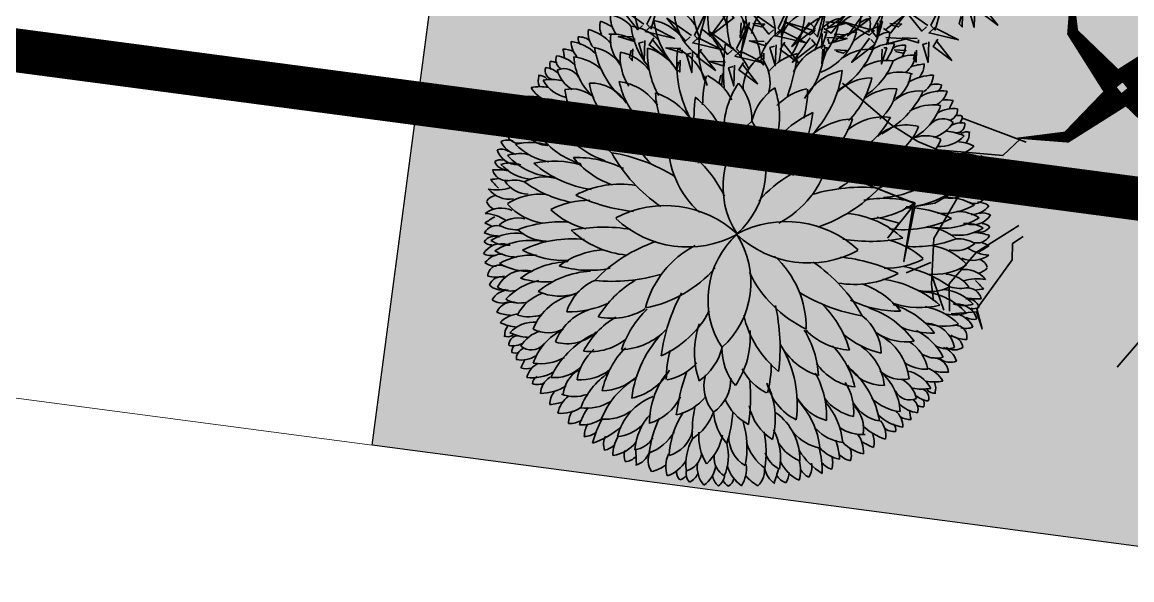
# Model space of a CAD drawing. Header units: millimetres. Extents: x -179928 to 528275, y -469666 to 511935.
# Drawn here: x 138189 to 139202, y 82140 to 82650 of the extents above; entities that cross this region are included whole.
import ezdxf

# ---------------------------------------------------------------- set-up
doc = ezdxf.new("R2010")
doc.units = ezdxf.units.MM
doc.linetypes.add('DASHED', pattern=[0.75, 0.5, -0.25])
for name, color, linetype in [('ad-Elevation 10', 8, 'Continuous'), ('ad-Primary Roof', 5, 'Continuous'), ('ad-Verandah', 33, 'Continuous')]:
    doc.layers.add(name, color=color, linetype=linetype)
doc.layers.add('ad-Landscape', color=94, linetype='Continuous', lineweight=35)
doc.layers.add('ad-Landscape 2', color=7, linetype='Continuous', lineweight=35, true_color=0x264c00)

# ---------------------------------------------------------------- blocks, each defined once
blk = doc.blocks.new('1625E_Roof Plan')
at = {"layer": 'ad-Primary Roof', "linetype": 'DASHED', "ltscale": 2, "const_width": 40}
blk.add_lwpolyline([(12570, -2645), (2380, -2645), (7475, 2255)], close=True, dxfattribs=at)
blk = doc.blocks.new('bamboo')
at = {"layer": 'ad-Landscape'}
for points in [[(-1130.1, -824), (-1110.3, -865.6), (-1219.3, -926.5), (-1123, -832.6)], [(-865.6, -975.2), (-915, -827.6), (-891.5, -996.5), (-865.6, -975.2)], [(-1084.5, -844.3), (-1095, -954.4), (-1054.5, -863.1), (-1077.3, -852.9)], [(-1026.1, -897.6), (-1032.1, -960.5), (-1014.9, -946.3), (-1019, -906.2)], [(-849.9, -976.7), (-708, -903.2), (-821.4, -1011.2), (-842.8, -985.4)], [(-616.5, -1023.9), (-657.7, -1044.6), (-720.8, -936.9), (-625, -1031.2)], [(-554.7, -1044.4), (-588.6, -1073.6), (-608.1, -913.7), (-562, -1036)], [(-889.9, -980.8), (-861.5, -1015.3), (-1021.7, -1031.5), (-898.6, -987.9)], [(-647, -993.1), (-710, -988.4), (-695.4, -1005.3), (-655.5, -1000.4)], [(-584, -997.8), (-590, -1076.6), (-607, -988.2), (-591.3, -989.4)], [(-508.9, -948), (-432.5, -1088.4), (-542.8, -977.2), (-517.4, -955.3)], [(-302.5, -1064.9), (-343.7, -1085.5), (-406.8, -977.8), (-311, -1072.1)], [(-240.7, -1085.3), (-274.6, -1114.5), (-294.1, -954.6), (-248, -1076.9)], [(-60.1, -1097.9), (-109.5, -950.3), (-85.9, -1119.2), (-60.1, -1097.9)], [(-911.7, -1042.2), (-891.9, -1083.8), (-1000.8, -1144.6), (-904.6, -1050.8)], [(-866, -1062.5), (-876.5, -1172.5), (-836.1, -1081.2), (-858.9, -1071.1)], [(-801.6, -1052.8), (-723, -1060.4), (-811.7, -1075.7), (-810.2, -1059.9)], [(-635.9, -1070), (-746.1, -1061.7), (-654, -1100.3), (-644.4, -1077.3)], [(-548.6, -1068.6), (-402.1, -1016.3), (-570.5, -1043.2), (-548.6, -1068.6)], [(-308.2, -1029.1), (-418.5, -1020.8), (-326.4, -1059.4), (-316.7, -1036.4)], [(-234.6, -1109.5), (-88.1, -1057.2), (-256.5, -1084.1), (-234.6, -1109.5)], [(-222.2, -1043.5), (-145.8, -1183.9), (-256.1, -1072.6), (-230.7, -1050.8)], [(-44.4, -1099.5), (97.5, -1025.9), (-15.9, -1134), (-37.3, -1108.1)], [(214.7, -1043.5), (291.1, -1183.9), (180.8, -1072.6), (206.2, -1050.8)], [(376.8, -1193.4), (327.4, -1045.8), (350.9, -1214.7), (376.8, -1193.4)], [(636.2, -1166.1), (586.8, -1018.5), (610.3, -1187.4), (636.2, -1166.1)], [(-807.6, -1115.7), (-813.6, -1178.6), (-796.4, -1164.4), (-800.5, -1124.4)], [(-549.8, -1084.4), (-473.4, -1224.8), (-583.8, -1113.5), (-558.3, -1091.7)], [(-321.9, -1110.9), (-432.1, -1102.7), (-340, -1141.2), (-330.3, -1118.2)], [(-360.3, -1088.6), (-423.3, -1083.8), (-408.7, -1100.8), (-368.8, -1095.8)], [(-297.3, -1093.3), (-303.3, -1172), (-320.3, -1083.6), (-304.5, -1084.8)], [(-84.4, -1103.5), (-56, -1138), (-216.2, -1154.2), (-93.1, -1110.6)], [(76.6, -1088.6), (13.6, -1083.8), (28.1, -1100.8), (68.1, -1095.8)], [(144.7, -1234.3), (95.3, -1086.7), (118.8, -1255.6), (144.7, -1234.3)], [(139.6, -1093.3), (133.6, -1172), (116.6, -1083.6), (132.3, -1084.8)], [(392.5, -1194.9), (534.4, -1121.4), (420.9, -1229.4), (399.6, -1203.5)], [(-687.9, -1129.5), (-751, -1124.7), (-736.4, -1141.7), (-696.4, -1136.8)], [(-624.9, -1134.2), (-630.9, -1213), (-648, -1124.6), (-632.2, -1125.7)], [(-373.9, -1170.4), (-436.9, -1165.7), (-422.4, -1182.6), (-382.4, -1177.7)], [(-310.9, -1175.1), (-316.9, -1253.9), (-334, -1165.5), (-318.2, -1166.6)], [(-235.8, -1125.3), (-159.4, -1265.7), (-269.7, -1154.4), (-244.3, -1132.6)], [(-106.2, -1164.9), (-86.3, -1206.5), (-195.3, -1267.4), (-99.1, -1173.5)], [(3.9, -1175.6), (82.5, -1183.2), (-6.2, -1198.4), (-4.7, -1182.7)], [(160.4, -1235.8), (302.3, -1162.3), (188.8, -1270.3), (167.5, -1244.4)], [(611.8, -1171.7), (640.3, -1206.2), (480.1, -1222.4), (603.2, -1178.8)], [(-60.5, -1185.2), (-71, -1295.3), (-30.6, -1204), (-53.4, -1193.8)], [(120.3, -1239.9), (148.8, -1274.4), (-11.4, -1290.6), (111.7, -1247)], [(-2.1, -1238.5), (-8.1, -1301.4), (9.1, -1287.1), (5, -1247.1)], [(352.4, -1199), (380.9, -1233.5), (220.7, -1249.7), (343.8, -1206.1)], [(590.1, -1233.1), (609.9, -1274.7), (501, -1335.5), (597.2, -1241.7)], [(98.6, -1301.3), (118.4, -1342.9), (9.5, -1403.7), (105.7, -1309.9)], [(330.7, -1260.4), (350.5, -1301.9), (241.6, -1362.8), (337.8, -1269)], [(376.4, -1280.6), (365.9, -1390.7), (406.3, -1299.4), (383.5, -1289.3)], [(440.8, -1271), (519.4, -1278.6), (430.7, -1293.8), (432.2, -1278.1)], [(635.8, -1253.4), (625.3, -1363.4), (665.7, -1272.1), (642.9, -1262)], [(144.3, -1321.5), (133.8, -1431.6), (174.2, -1340.3), (151.4, -1330.2)], [(208.7, -1311.9), (287.3, -1319.5), (198.6, -1334.7), (200.1, -1319)], [(434.8, -1333.9), (428.8, -1396.8), (446, -1382.6), (441.9, -1342.5)], [(694.2, -1306.6), (688.2, -1369.5), (705.4, -1355.3), (701.3, -1315.3)], [(202.7, -1374.8), (196.7, -1437.7), (213.9, -1423.5), (209.8, -1383.4)]]:
    blk.add_lwpolyline(points, dxfattribs=at)
at = {"layer": 'ad-Landscape 2'}
for points in [[(651.9, -1167.6), (793.8, -1094.1), (680.3, -1202.1), (659, -1176.3)], [(700.2, -1243.7), (778.8, -1251.3), (690.1, -1266.6), (691.6, -1250.8)]]:
    blk.add_lwpolyline(points, dxfattribs=at)
blk = doc.blocks.new('A$C7DA81DBD')
at = {"layer": 'ad-Landscape'}
for centre, radius, start, end in [((-1.034, 3.87), 0.552, 170.4856, 205.4529), ((-1.759, 3.363), 0.625, 31.2577, 73.0883), ((0.485, 3.825), 0.838, 164.1327, 202.2774), ((-2.444, 2.7), 1.205, 39.6176, 65.5256), ((-0.466, 3.951), 1.488, 185.9725, 202.7074), ((-1.452, 3.751), 0.311, 153.8191, 198.7871), ((-1.821, 3.599), 0.302, 36.3212, 72.6008), ((-0.211, 3.764), 1.016, 176.9811, 215.1502), ((-1.383, 3.356), 0.488, 27.4375, 71.1826), ((0.785, 3.797), 1.765, 178.7548, 198.6115), ((-1.37, 3.11), 0.824, 23.2196, 61.7797), ((0.81, 3.717), 1.458, 175.3381, 205.5558), ((-0.873, 3.314), 0.57, 6.6723, 66.2687), ((0.672, 3.334), 0.873, 140.3941, 176.9962), ((-1.692, 3.651), 0.41, 172.3277, 203.6108), ((-2.158, 3.355), 0.356, 46.8629, 80.3692), ((-1.724, 2.922), 0.735, 40.3866, 76.092), ((-0.579, 3.745), 0.974, 186.4669, 241.6556), ((-2.622, 2.757), 0.621, 49.7759, 86.9333), ((-2.128, 3.396), 0.461, 182.3648, 225.5832), ((-2.106, 3.468), 0.289, 169.0778, 214.6406), ((-2.403, 3.194), 0.329, 46.2451, 87.6854), ((-2.239, 2.943), 0.581, 48.3364, 86.6749), ((-0.915, 3.796), 1.32, 191.9389, 206.2186), ((-0.488, 3.723), 1.408, 194.0868, 230.7518), ((-1.896, 2.617), 0.764, 47.3855, 86.8116), ((1.74, 3.125), 2.067, 169.3214, 184.0479), ((-0.876, 2.829), 0.895, 11.9619, 49.2113), ((-2.458, 3.195), 0.289, 169.0778, 214.6406), ((-3.046, 2.005), 1.281, 66.1435, 76.2848), ((-1.014, 3.524), 1.242, 193.527, 228.3981), ((-2.208, 2.504), 0.73, 50.8151, 91.0506), ((0.295, 3.161), 1.349, 172.2305, 210.013), ((-1.405, 2.554), 0.868, 18.6878, 65.2839), ((-3.055, 2.232), 0.863, 51.0238, 81.3872), ((-2.554, 3.07), 0.372, 177.6019, 227.961), ((-2.436, 2.424), 0.643, 63.0761, 102.3855), ((-1.999, 3.032), 0.544, 178.2486, 230.6804), ((2.889, 3.142), 3.502, 179.9824, 192.0052), ((-0.914, 2.323), 0.874, 31.4049, 69.8192), ((0.453, 2.514), 0.676, 132.165, 188.6083), ((-2.833, 2.887), 0.356, 186.207, 235.7181), ((-3.205, 2.09), 0.759, 53.8433, 88.585), ((-3.025, 2.67), 0.274, 57.9754, 101.2662), ((-2.929, 2.933), 0.15, 177.4703, 233.8096), ((-0.442, 3.021), 1.463, 184.5397, 217.072), ((-2.026, 2.069), 0.846, 38.4928, 81.4291), ((0.542, 2.951), 1.936, 179.7315, 217.4115), ((-1.697, 2.079), 0.932, 21.0147, 71.0085), ((-3.255, 2.307), 0.399, 70.941, 97.7273), ((-4.711, 2.181), 1.496, 14.5537, 20.4136), ((-2.813, 2.152), 0.645, 39.1564, 87.7817), ((-1.329, 3.259), 1.53, 197.5905, 235.7456), ((-2.402, 1.959), 0.821, 45.1229, 85.9267), ((-1.447, 2.814), 0.898, 182.3009, 220.5076), ((-3.325, 2.438), 0.17, 170.7137, 216.2765), ((-3.454, 2.302), 0.168, 59.8902, 103.1809), ((-3.218, 2.537), 0.186, 168.2362, 240.9945), ((-3.387, 2.087), 0.488, 50.8294, 91.5989), ((-2.167, 2.776), 0.96, 190.8581, 236.5506), ((-3.088, 1.801), 0.795, 52.4719, 91.5519), ((1.11, 2.329), 1.983, 172.8697, 187.1303), ((-1.144, 1.7), 0.928, 34.9166, 71.0505), ((0.973, 1.875), 1.434, 153.1598, 192.1138), ((-0.947, 1.818), 0.953, 6.2214, 47.7369), ((-3.41, 2.32), 0.148, 166.0967, 261.703), ((-3.547, 1.977), 0.379, 53.8191, 90.9542), ((-3.21, 2.109), 0.273, 35.3989, 122.1552), ((-2.867, 2.536), 0.525, 201.8257, 248.0281), ((-2.301, 1.358), 0.927, 41.7393, 89.8284), ((-0.957, 2.767), 1.425, 199.7331, 231.7721), ((-3.623, 2.031), 0.183, 51.1425, 102.0713), ((-3.413, 2.155), 0.239, 166.7548, 212.3176), ((-3.324, 1.386), 0.793, 85.5663, 108.0123), ((-3.104, 2.475), 0.573, 215.7635, 266.3734), ((-3.002, 1.519), 0.544, 53.779, 109.798), ((-2.675, 1.508), 0.695, 38.2825, 99.3433), ((-1.894, 2.412), 0.921, 193.6684, 242.8823), ((-1.856, 1.09), 1.102, 36.0391, 80.2682), ((-0.013, 2.499), 1.688, 191.0285, 218.5633), ((-1.892, 0.74), 1.708, 20.4746, 58.3718), ((2.262, 2.222), 3.258, 180.4864, 200.1425), ((-3.508, 1.218), 0.814, 86.7638, 107.5222), ((-3.394, 2.243), 0.437, 214.7848, 261.073), ((-2.259, 2.257), 0.955, 193.7428, 250.7401), ((1.124, 0.963), 1.476, 139.5678, 220.4322), ((-3.646, 0.97), 0.879, 87.0026, 102.0734), ((-3.566, 1.894), 0.271, 193.6546, 282.449), ((-3.37, 1.133), 0.705, 65.6035, 98.753), ((-2.789, 2.062), 0.727, 198.6708, 243.797), ((-2.053, 0.575), 1.111, 51.6498, 93.9516), ((-0.504, 2.388), 1.772, 203.4099, 232.0446), ((-3.799, 1.387), 0.279, 60.3623, 119.6377), ((-3.602, 1.788), 0.37, 205.3637, 256.0362), ((-3.531, 1.186), 0.443, 66.5632, 113.4368), ((-2.872, 2.169), 1.015, 214.6416, 251.0624), ((-2.813, 0.17), 1.503, 56.8668, 84.3747), ((-1.841, 1.801), 0.836, 189.3048, 239.3197), ((-3.843, 1.163), 0.285, 68.3546, 126.7162), ((-3.806, 1.439), 0.213, 192.8534, 276.0686), ((-3.699, 1.02), 0.428, 72.4107, 114.4025), ((-3.393, 1.57), 0.508, 198.3657, 274.3629), ((-2.935, 0.536), 0.892, 63.9188, 106.3599), ((-2.07, 2.438), 1.53, 223.1553, 259.12), ((0.278, 1.632), 1.654, 187.071, 234.8541), ((-2.005, -0.521), 2.052, 33.3645, 71.7788), ((-3.867, 1.227), 0.193, 174.1867, 290.596), ((-3.99, 0.707), 0.544, 67.6458, 97.2834), ((-3.278, -0.198), 1.427, 76.9569, 99.2549), ((-2.521, 2.218), 1.411, 225.5947, 260.3414), ((-3.983, 0.753), 0.314, 81.5933, 119.1651), ((-3.806, 1.227), 0.386, 211.1509, 261.8872), ((-3.529, 0.17), 0.914, 78.0173, 113.3144), ((-3.242, 1.855), 1.065, 232.5105, 267.2521), ((-2.612, -0.83), 1.771, 71.0687, 99.21), ((-0.182, 2.617), 2.589, 216.3709, 243.6204), ((-2.355, -1.807), 2.891, 65.6741, 88.2579), ((-4.09, 0.665), 0.235, 66.9546, 113.0454), ((-3.864, 1.022), 0.348, 203.9184, 280.7874), ((-3.715, 0.193), 0.678, 81.5557, 114.7052), ((-3.288, 1.64), 1.093, 229.5217, 276.1719), ((-3.006, -0.698), 1.529, 80.073, 110.392), ((-1.914, 1.938), 1.415, 226.1223, 258.1088), ((-4.09, 0.554), 0.166, 79.3544, 130.2832), ((-4.007, 0.779), 0.214, 207.1935, 284.6897), ((-3.868, 0.167), 0.526, 77.3912, 114.963), ((-3.58, 1.265), 0.803, 230.6141, 270.7898), ((-2.506, 2.298), 1.873, 236.553, 269.3505), ((-1.853, -0.999), 1.59, 87.8069, 125.3426), ((-4.021, -0.331), 0.887, 85.5415, 102.4704), ((-3.99, 0.621), 0.238, 201.2281, 283.0029), ((-3.761, -0.151), 0.567, 79.894, 113.0436), ((-3.234, -0.221), 0.76, 84.1206, 124.2254), ((-0.278, -1.632), 1.654, 7.071, 54.8541), ((2.005, 0.521), 2.052, 213.3645, 251.7788), ((-2.262, -2.222), 3.258, 0.4864, 20.1425), ((0.504, -2.388), 1.772, 23.4099, 52.0446), ((1.841, -1.801), 0.836, 9.3048, 59.3197), ((1.892, -0.74), 1.708, 200.4746, 238.3718), ((0.013, -2.499), 1.688, 11.0285, 38.5633), ((2.053, -0.575), 1.111, 231.6498, 273.9516), ((2.813, -0.17), 1.503, 236.8668, 264.3747), ((2.259, -2.257), 0.955, 13.7428, 70.7401), ((2.789, -2.062), 0.727, 18.6708, 63.797), ((3.602, -1.788), 0.37, 25.3637, 76.0362), ((0.957, -2.767), 1.425, 19.7331, 51.7721), ((1.894, -2.412), 0.921, 13.6684, 62.8823), ((3.531, -1.186), 0.443, 246.5632, 293.4368), ((3.566, -1.894), 0.271, 13.6546, 102.449), ((3.799, -1.387), 0.279, 240.3623, 299.6377), ((1.856, -1.09), 1.102, 216.0391, 260.2682), ((-0.542, -2.951), 1.936, 359.7315, 37.4115), ((3.37, -1.133), 0.705, 245.6035, 278.753), ((3.394, -2.243), 0.437, 34.7848, 81.073), ((3.646, -0.97), 0.879, 267.0026, 282.0734), ((2.301, -1.358), 0.927, 221.7393, 269.8284), ((2.675, -1.508), 0.695, 218.2825, 279.3433), ((1.329, -3.259), 1.53, 17.5905, 55.7456), ((3.002, -1.519), 0.544, 233.779, 289.798), ((2.167, -2.776), 0.96, 10.8581, 56.5506), ((2.867, -2.536), 0.525, 21.8257, 68.0281), ((3.104, -2.475), 0.573, 35.7635, 86.3734), ((3.508, -1.218), 0.814, 266.7638, 287.5222), ((3.413, -2.155), 0.239, 346.7548, 32.3176), ((1.144, -1.7), 0.928, 214.9166, 251.0505), ((-1.11, -2.329), 1.983, 352.8697, 7.1303), ((0.442, -3.021), 1.463, 4.5397, 37.072), ((1.447, -2.814), 0.898, 2.3009, 40.5076), ((3.324, -1.386), 0.793, 265.5663, 288.0123), ((3.41, -2.32), 0.148, 346.0967, 81.703), ((3.623, -2.031), 0.183, 231.1425, 282.0713), ((1.697, -2.079), 0.932, 201.0147, 251.0085), ((3.21, -2.109), 0.273, 215.3989, 302.1552), ((3.218, -2.537), 0.186, 348.2362, 60.9945), ((3.547, -1.977), 0.379, 233.8191, 270.9542), ((3.325, -2.438), 0.17, 350.7137, 36.2765), ((-0.295, -3.161), 1.349, 352.2305, 30.013), ((2.026, -2.069), 0.846, 218.4928, 261.4291), ((2.402, -1.959), 0.821, 225.1229, 265.9267), ((1.014, -3.524), 1.242, 13.527, 48.3981), ((2.813, -2.152), 0.645, 219.1564, 267.7817), ((3.088, -1.801), 0.795, 232.4719, 271.5519), ((2.833, -2.887), 0.356, 6.207, 55.7181), ((3.387, -2.087), 0.488, 230.8294, 271.5989), ((4.711, -2.181), 1.496, 194.5537, 200.4136), ((3.454, -2.302), 0.168, 239.8902, 283.1809), ((0.488, -3.723), 1.408, 14.0868, 50.7518), ((1.999, -3.032), 0.544, 358.2486, 50.6804), ((3.205, -2.09), 0.759, 233.8433, 268.585), ((2.554, -3.07), 0.372, 357.6019, 47.961), ((3.255, -2.307), 0.399, 250.941, 277.7273), ((1.405, -2.554), 0.868, 198.6878, 245.2839), ((0.579, -3.745), 0.974, 6.4669, 61.6556), ((3.055, -2.232), 0.863, 231.0238, 261.3872), ((3.025, -2.67), 0.274, 237.9754, 281.2662), ((2.929, -2.933), 0.15, 357.4703, 53.8096), ((2.208, -2.504), 0.73, 230.8151, 271.0506), ((2.436, -2.424), 0.643, 243.0761, 282.3855), ((2.128, -3.396), 0.461, 2.3648, 45.5832), ((2.458, -3.195), 0.289, 349.0778, 34.6406), ((-0.785, -3.797), 1.765, 358.7548, 18.6115), ((0.211, -3.764), 1.016, 356.9811, 35.1502), ((1.896, -2.617), 0.764, 227.3855, 266.8116), ((0.915, -3.796), 1.32, 11.9389, 26.2186), ((2.622, -2.757), 0.621, 229.7759, 266.9333), ((2.106, -3.468), 0.289, 349.0778, 34.6406), ((3.046, -2.005), 1.281, 246.1435, 256.2848), ((1.37, -3.11), 0.824, 203.2196, 241.7797), ((1.724, -2.922), 0.735, 220.3866, 256.092), ((2.444, -2.7), 1.205, 219.6176, 245.5256), ((0.466, -3.951), 1.488, 5.9725, 22.7074), ((2.239, -2.943), 0.581, 228.3364, 266.6749), ((1.692, -3.651), 0.41, 352.3277, 23.6108), ((2.403, -3.194), 0.329, 226.2451, 267.6854), ((1.383, -3.356), 0.488, 207.4375, 251.1826), ((1.759, -3.363), 0.625, 211.2577, 253.0883), ((1.034, -3.87), 0.552, 350.4856, 25.4529), ((1.452, -3.751), 0.311, 333.8191, 18.7871), ((2.158, -3.355), 0.356, 226.8629, 260.3692), ((0.641, -3.924), 0.342, 320.1793, 18.6746), ((1.327, -3.744), 0.358, 194.3796, 245.6782), ((-5.866, -2.673), 7.168, 348.7597, 350.8333), ((1.053, -3.888), 0.343, 334.8223, 6.1053), ((1.821, -3.599), 0.302, 216.3212, 252.6008), ((1.18, -3.454), 0.743, 227.0323, 248.1406), ((1.415, -3.77), 0.269, 215.0422, 258.9599)]:
    blk.add_arc(centre, radius, start, end, dxfattribs=at)
at = {"layer": 'ad-Landscape 2'}
for centre, radius, start, end in [((-0.485, 3.825), 0.838, 337.7226, 15.8673), ((-0.672, 3.334), 0.873, 3.0038, 39.6059), ((0.873, 3.314), 0.57, 113.7313, 173.3277), ((-0.81, 3.717), 1.458, 334.4442, 4.6619), ((1.37, 3.11), 0.824, 118.2203, 156.7804), ((-0.785, 3.797), 1.765, 341.3885, 1.2452), ((0.211, 3.764), 1.016, 324.8498, 3.0189), ((0.579, 3.745), 0.974, 298.3444, 353.5331), ((1.724, 2.922), 0.735, 103.908, 139.6134), ((0.876, 2.829), 0.895, 130.7887, 168.0381), ((-1.74, 3.125), 2.067, 355.9521, 10.6786), ((0.488, 3.723), 1.408, 309.2482, 345.9132), ((1.896, 2.617), 0.764, 93.1884, 132.6145), ((0.915, 3.796), 1.32, 333.7814, 348.0611), ((2.622, 2.757), 0.621, 93.0667, 130.2241), ((2.128, 3.396), 0.461, 314.4168, 357.6352), ((1.405, 2.554), 0.868, 114.7161, 161.3122), ((-0.295, 3.161), 1.349, 329.987, 7.7695), ((2.208, 2.504), 0.73, 88.9494, 129.1849), ((1.014, 3.524), 1.242, 311.6019, 346.473), ((3.046, 2.005), 1.281, 103.7152, 113.8565), ((2.458, 3.195), 0.289, 325.3594, 10.9222), ((-0.453, 2.514), 0.676, 351.3917, 47.835), ((0.914, 2.323), 0.874, 110.1808, 148.5951), ((-2.889, 3.142), 3.502, 347.9948, 0.0176), ((2.436, 2.424), 0.643, 77.6145, 116.9239), ((1.999, 3.032), 0.544, 309.3196, 1.7514), ((3.055, 2.232), 0.863, 98.6128, 128.9762), ((2.554, 3.07), 0.372, 312.039, 2.3981), ((1.697, 2.079), 0.932, 108.9915, 158.9853), ((-0.542, 2.951), 1.936, 322.5885, 0.2685), ((2.026, 2.069), 0.846, 98.5709, 141.5072), ((0.442, 3.021), 1.463, 322.928, 355.4603), ((3.205, 2.09), 0.759, 91.415, 126.1567), ((3.025, 2.67), 0.274, 78.7338, 122.0246), ((2.929, 2.933), 0.15, 306.1904, 2.5297), ((2.833, 2.887), 0.356, 304.2819, 353.793), ((2.402, 1.959), 0.821, 94.0733, 134.8771), ((1.447, 2.814), 0.898, 319.4924, 357.6991), ((1.329, 3.259), 1.53, 304.2544, 342.4095), ((2.813, 2.152), 0.645, 92.2183, 140.8436), ((3.255, 2.307), 0.399, 82.2727, 109.059), ((4.711, 2.181), 1.496, 159.5864, 165.4463), ((0.947, 1.818), 0.953, 132.2631, 173.7786), ((-0.973, 1.875), 1.434, 347.8862, 26.8402), ((1.144, 1.7), 0.928, 108.9495, 145.0834), ((-1.11, 2.329), 1.983, 352.8697, 7.1303), ((3.088, 1.801), 0.795, 88.4481, 127.5281), ((2.167, 2.776), 0.96, 303.4494, 349.1419), ((3.387, 2.087), 0.488, 88.4011, 129.1706), ((3.218, 2.537), 0.186, 299.0055, 11.7638), ((3.454, 2.302), 0.168, 76.8191, 120.1098), ((3.325, 2.438), 0.17, 323.7235, 9.2863), ((2.301, 1.358), 0.927, 90.1716, 138.2607), ((0.957, 2.767), 1.425, 308.2279, 340.2669), ((3.21, 2.109), 0.273, 57.8448, 144.6011), ((2.867, 2.536), 0.525, 291.9719, 338.1743), ((3.547, 1.977), 0.379, 89.0458, 126.1809), ((3.41, 2.32), 0.148, 278.297, 13.9033), ((1.892, 0.74), 1.708, 121.6282, 159.5254), ((-2.262, 2.222), 3.258, 339.8575, 359.5136), ((1.856, 1.09), 1.102, 99.7318, 143.9609), ((0.013, 2.499), 1.688, 321.4367, 348.9715), ((2.675, 1.508), 0.695, 80.6567, 141.7175), ((1.894, 2.412), 0.921, 297.1177, 346.3316), ((3.002, 1.519), 0.544, 70.202, 126.221), ((3.104, 2.475), 0.573, 273.6266, 324.2365), ((3.324, 1.386), 0.793, 71.9877, 94.4337), ((3.623, 2.031), 0.183, 77.9287, 128.8575), ((3.413, 2.155), 0.239, 327.6824, 13.2452), ((-1.124, 0.963), 1.476, 319.5678, 40.4322), ((2.259, 2.257), 0.955, 289.2599, 346.2572), ((3.508, 1.218), 0.814, 72.4778, 93.2362), ((3.394, 2.243), 0.437, 278.927, 325.2152), ((2.053, 0.575), 1.111, 86.0484, 128.3502), ((0.504, 2.388), 1.772, 307.9554, 336.5901), ((3.37, 1.133), 0.705, 81.247, 114.3965), ((2.789, 2.062), 0.727, 296.203, 341.3292), ((3.566, 1.894), 0.271, 257.551, 346.3454), ((3.646, 0.97), 0.879, 77.9266, 92.9974), ((2.813, 0.17), 1.503, 95.6253, 123.1332), ((1.841, 1.801), 0.836, 300.6803, 350.6952), ((2.872, 2.169), 1.015, 288.9376, 325.3584), ((3.531, 1.186), 0.443, 66.5632, 113.4368), ((3.799, 1.387), 0.279, 60.3623, 119.6377), ((3.602, 1.788), 0.37, 283.9638, 334.6363), ((2.005, -0.521), 2.052, 108.2212, 146.6355), ((-0.278, 1.632), 1.654, 305.1459, 352.929), ((2.07, 2.438), 1.53, 280.88, 316.8447), ((2.935, 0.536), 0.892, 73.6401, 116.0812), ((3.393, 1.57), 0.508, 265.6371, 341.6343), ((3.699, 1.02), 0.428, 65.5975, 107.5893), ((3.843, 1.163), 0.285, 53.2838, 111.6454), ((3.806, 1.439), 0.213, 263.9314, 347.1466), ((2.521, 2.218), 1.411, 279.6586, 314.4053), ((3.278, -0.198), 1.427, 80.7451, 103.0431), ((3.99, 0.707), 0.544, 82.7166, 112.3542), ((3.867, 1.227), 0.193, 249.404, 5.8133), ((2.355, -1.807), 2.891, 91.7421, 114.3259), ((0.182, 2.617), 2.589, 296.3796, 323.6291), ((2.612, -0.83), 1.771, 80.79, 108.9313), ((3.242, 1.855), 1.065, 272.7479, 307.4895), ((3.529, 0.17), 0.914, 66.6856, 101.9827), ((3.806, 1.227), 0.386, 278.1128, 328.8491), ((3.983, 0.753), 0.314, 60.8349, 98.4067), ((1.914, 1.938), 1.415, 281.8912, 313.8777), ((3.006, -0.698), 1.529, 69.608, 99.927), ((3.288, 1.64), 1.093, 263.8281, 310.4783), ((3.715, 0.193), 0.678, 65.2948, 98.4443), ((3.864, 1.022), 0.348, 259.2126, 336.0816), ((4.09, 0.665), 0.235, 66.9546, 113.0454), ((1.853, -0.999), 1.59, 54.6574, 92.1931), ((2.506, 2.298), 1.873, 270.6495, 303.447), ((3.58, 1.265), 0.803, 269.2102, 309.3859), ((3.868, 0.167), 0.526, 65.037, 102.6088), ((4.007, 0.779), 0.214, 255.3103, 332.8065), ((4.09, 0.554), 0.166, 49.7168, 100.6456), ((-4.487, 1.629), 1.285, 281.6372, 288.0005), ((-2.722, 2.114), 1.948, 241.1822, 266.2604), ((2.722, 2.114), 1.948, 273.7396, 298.8178), ((3.234, -0.221), 0.76, 55.7746, 95.8794), ((3.761, -0.151), 0.567, 66.9564, 100.106), ((3.99, 0.621), 0.238, 256.9971, 338.7719), ((4.021, -0.331), 0.887, 77.5296, 94.4585), ((4.487, 1.629), 1.285, 251.9995, 258.3628), ((-4.197, 0.939), 0.734, 266.4289, 296.017), ((-3.927, 0.536), 0.456, 226.0882, 286.2369), ((-3.052, 1.626), 1.72, 226.87, 233.5161), ((-3.616, 0.691), 0.486, 221.139, 275.5703), ((-3.241, -0.766), 1.009, 91.2562, 130.1055), ((-2.353, -1.17), 1.423, 97.042, 124.3197), ((-1.863, 3.033), 2.882, 251.6105, 271.7173), ((-1.026, -1.431), 1.766, 54.4662, 125.5338), ((1.026, -1.431), 1.766, 54.4662, 125.5338), ((1.863, 3.033), 2.882, 268.2827, 288.3895), ((2.353, -1.17), 1.423, 55.6803, 82.958), ((3.241, -0.766), 1.009, 49.8945, 88.7438), ((3.616, 0.691), 0.486, 264.4297, 318.861), ((3.927, 0.536), 0.456, 253.7631, 313.9118), ((4.197, 0.939), 0.734, 243.983, 273.5711), ((3.052, 1.626), 1.72, 306.4839, 313.13), ((-4.046, -0.101), 0.224, 105.3109, 151.5664), ((4.046, -0.101), 0.224, 28.4336, 74.6891), ((-4.046, 0.101), 0.224, 208.4336, 254.6891), ((-3.927, -0.536), 0.456, 73.7631, 133.9118), ((-3.241, 0.766), 1.009, 229.8945, 268.7438), ((-2.722, -2.114), 1.948, 93.7396, 118.8178), ((-2.353, 1.17), 1.423, 235.6803, 262.958), ((-1.863, -3.033), 2.882, 88.2827, 108.3895), ((-1.026, 1.431), 1.766, 234.4662, 305.5338), ((1.124, -0.963), 1.476, 139.5678, 220.4322), ((-1.124, -0.963), 1.476, 319.5678, 40.4322), ((1.026, 1.431), 1.766, 234.4662, 305.5338), ((1.863, -3.033), 2.882, 71.6105, 91.7173), ((2.353, 1.17), 1.423, 277.042, 304.3197), ((2.722, -2.114), 1.948, 61.1822, 86.2604), ((3.241, 0.766), 1.009, 271.2562, 310.1055), ((3.927, -0.536), 0.456, 46.0882, 106.2369), ((4.046, 0.101), 0.224, 285.3109, 331.5664), ((-4.197, -0.939), 0.734, 63.983, 93.5711), ((-3.052, -1.626), 1.72, 126.4839, 133.13), ((-4.487, -1.629), 1.285, 71.9995, 78.3628), ((-3.616, -0.691), 0.486, 84.4297, 138.861), ((-3.761, 0.151), 0.567, 246.9564, 280.106), ((-1.853, 0.999), 1.59, 234.6574, 272.1931), ((-0.182, -2.617), 2.589, 116.3796, 143.6291), ((0.278, -1.632), 1.654, 125.1459, 172.929), ((0.182, -2.617), 2.589, 36.3709, 63.6204), ((1.853, 0.999), 1.59, 267.8069, 305.3426), ((3.616, -0.691), 0.486, 41.139, 95.5703), ((3.761, 0.151), 0.567, 259.894, 293.0436), ((4.197, -0.939), 0.734, 86.4289, 116.017), ((3.052, -1.626), 1.72, 46.87, 53.5161), ((4.487, -1.629), 1.285, 101.6372, 108.0005), ((-3.99, -0.621), 0.238, 76.9971, 158.7719), ((-4.021, 0.331), 0.887, 257.5296, 274.4585), ((-3.58, -1.265), 0.803, 89.2102, 129.3859), ((-3.288, -1.64), 1.093, 83.8281, 130.4783), ((-3.234, 0.221), 0.76, 235.7746, 275.8794), ((-2.506, -2.298), 1.873, 90.6495, 123.447), ((-1.914, -1.938), 1.415, 101.8912, 133.8777), ((1.914, -1.938), 1.415, 46.1223, 78.1088), ((2.506, -2.298), 1.873, 56.553, 89.3505), ((3.234, 0.221), 0.76, 264.1206, 304.2254), ((3.288, -1.64), 1.093, 49.5217, 96.1719), ((3.58, -1.265), 0.803, 50.6141, 90.7898), ((3.99, -0.621), 0.238, 21.2281, 103.0029), ((4.021, 0.331), 0.887, 265.5415, 282.4704), ((-4.007, -0.779), 0.214, 75.3103, 152.8065), ((-4.09, -0.554), 0.166, 229.7168, 280.6456), ((-3.864, -1.022), 0.348, 79.2126, 156.0816), ((-3.868, -0.167), 0.526, 245.037, 282.6088), ((-3.006, 0.698), 1.529, 249.608, 279.927), ((-2.005, 0.521), 2.052, 288.2212, 326.6355), ((3.006, 0.698), 1.529, 260.073, 290.392), ((3.868, -0.167), 0.526, 257.3912, 294.963), ((3.864, -1.022), 0.348, 23.9184, 100.7874), ((4.007, -0.779), 0.214, 27.1935, 104.6897), ((4.09, -0.554), 0.166, 259.3544, 310.2832), ((-4.09, -0.665), 0.235, 246.9546, 293.0454), ((-3.806, -1.227), 0.386, 98.1128, 148.8491), ((-3.715, -0.193), 0.678, 245.2948, 278.4443), ((-3.242, -1.855), 1.065, 92.7479, 127.4895), ((-2.521, -2.218), 1.411, 99.6586, 134.4053), ((-2.612, 0.83), 1.771, 260.79, 288.9313), ((-2.355, 1.807), 2.891, 271.7421, 294.3259), ((2.355, 1.807), 2.891, 245.6741, 268.2579), ((2.612, 0.83), 1.771, 251.0687, 279.21), ((2.521, -2.218), 1.411, 45.5947, 80.3414), ((3.242, -1.855), 1.065, 52.5105, 87.2521), ((3.715, -0.193), 0.678, 261.5557, 294.7052), ((3.806, -1.227), 0.386, 31.1509, 81.8872), ((4.09, -0.665), 0.235, 246.9546, 293.0454), ((-3.983, -0.753), 0.314, 240.8349, 278.4067), ((-3.867, -1.227), 0.193, 69.404, 185.8133), ((-3.529, -0.17), 0.914, 246.6856, 281.9827), ((-3.393, -1.57), 0.508, 85.6371, 161.6343), ((-2.07, -2.438), 1.53, 100.88, 136.8447), ((-1.841, -1.801), 0.836, 120.6803, 170.6952), ((-0.504, -2.388), 1.772, 127.9554, 156.5901), ((2.262, -2.222), 3.258, 159.8575, 179.5136), ((2.07, -2.438), 1.53, 43.1553, 79.12), ((3.529, -0.17), 0.914, 258.0173, 293.3144), ((3.393, -1.57), 0.508, 18.3657, 94.3629), ((3.867, -1.227), 0.193, 354.1867, 110.596), ((3.983, -0.753), 0.314, 261.5933, 299.1651), ((-3.99, -0.707), 0.544, 262.7166, 292.3542), ((-3.806, -1.439), 0.213, 83.9314, 167.1466), ((-2.872, -2.169), 1.015, 108.9376, 145.3584), ((-3.278, 0.198), 1.427, 260.7451, 283.0431), ((3.278, 0.198), 1.427, 256.9569, 279.2549), ((2.872, -2.169), 1.015, 34.6416, 71.0624), ((3.99, -0.707), 0.544, 247.6458, 277.2834), ((3.806, -1.439), 0.213, 12.8534, 96.0686), ((-3.843, -1.163), 0.285, 233.2838, 291.6454), ((-3.602, -1.788), 0.37, 103.9638, 154.6363), ((-3.699, -1.02), 0.428, 245.5975, 287.5893), ((-2.789, -2.062), 0.727, 116.203, 161.3292), ((-2.935, -0.536), 0.892, 253.6401, 296.0812), ((-2.259, -2.257), 0.955, 109.2599, 166.2572), ((-2.813, -0.17), 1.503, 275.6253, 303.1332), ((-2.053, -0.575), 1.111, 266.0484, 308.3502), ((-0.013, -2.499), 1.688, 141.4367, 168.9715), ((-1.892, -0.74), 1.708, 301.6282, 339.5254), ((2.935, -0.536), 0.892, 243.9188, 286.3599), ((3.699, -1.02), 0.428, 252.4107, 294.4025), ((3.843, -1.163), 0.285, 248.3546, 306.7162), ((-3.799, -1.387), 0.279, 240.3623, 299.6377), ((-3.566, -1.894), 0.271, 77.551, 166.3454), ((-3.531, -1.186), 0.443, 246.5632, 293.4368), ((-1.894, -2.412), 0.921, 117.1177, 166.3316), ((-0.957, -2.767), 1.425, 128.2279, 160.2669), ((0.973, -1.875), 1.434, 167.8862, 206.8402), ((-0.973, -1.875), 1.434, 333.1598, 12.1138), ((-3.646, -0.97), 0.879, 257.9266, 272.9974), ((-3.394, -2.243), 0.437, 98.927, 145.2152), ((-3.37, -1.133), 0.705, 261.247, 294.3965), ((-1.856, -1.09), 1.102, 279.7318, 323.9609), ((0.542, -2.951), 1.936, 142.5885, 180.2685), ((-3.508, -1.218), 0.814, 252.4778, 273.2362), ((-3.413, -2.155), 0.239, 147.6824, 193.2452), ((-3.104, -2.475), 0.573, 93.6266, 144.2365), ((-2.867, -2.536), 0.525, 111.9719, 158.1743), ((-3.002, -1.519), 0.544, 250.202, 306.221), ((-2.167, -2.776), 0.96, 123.4494, 169.1419), ((-2.675, -1.508), 0.695, 260.6567, 321.7175), ((-1.329, -3.259), 1.53, 124.2544, 162.4095), ((-2.301, -1.358), 0.927, 270.1716, 318.2607), ((-0.947, -1.818), 0.953, 312.2631, 353.7786), ((0.947, -1.818), 0.953, 186.2214, 227.7369), ((-3.623, -2.031), 0.183, 257.9287, 308.8575), ((-3.324, -1.386), 0.793, 251.9877, 274.4337), ((-3.41, -2.32), 0.148, 98.297, 193.9033), ((-1.447, -2.814), 0.898, 139.4924, 177.6991), ((-0.442, -3.021), 1.463, 142.928, 175.4603), ((1.11, -2.329), 1.983, 172.8697, 187.1303), ((-1.144, -1.7), 0.928, 288.9495, 325.0834), ((-3.547, -1.977), 0.379, 269.0458, 306.1809), ((-3.325, -2.438), 0.17, 143.7235, 189.2863), ((-3.218, -2.537), 0.186, 119.0055, 191.7638), ((-3.21, -2.109), 0.273, 237.8448, 324.6011), ((-1.697, -2.079), 0.932, 288.9915, 338.9853), ((2.889, -3.142), 3.502, 167.9948, 180.0176), ((0.453, -2.514), 0.676, 171.3917, 227.835), ((-0.453, -2.514), 0.676, 312.165, 8.6083), ((-2.889, -3.142), 3.502, 359.9824, 12.0052), ((-3.454, -2.302), 0.168, 256.8191, 300.1098), ((-3.387, -2.087), 0.488, 268.4011, 309.1706), ((-4.711, -2.181), 1.496, 339.5864, 345.4463), ((-2.833, -2.887), 0.356, 124.2819, 173.793), ((-3.088, -1.801), 0.795, 268.4481, 307.5281), ((-2.813, -2.152), 0.645, 272.2183, 320.8436), ((-2.402, -1.959), 0.821, 274.0733, 314.8771), ((-1.014, -3.524), 1.242, 131.6019, 166.473), ((-2.026, -2.069), 0.846, 278.5709, 321.5072), ((0.295, -3.161), 1.349, 149.987, 187.7695), ((-3.255, -2.307), 0.399, 262.2727, 289.059), ((-3.205, -2.09), 0.759, 271.415, 306.1567), ((-2.554, -3.07), 0.372, 132.039, 182.3981), ((-1.999, -3.032), 0.544, 129.3196, 181.7514), ((-0.488, -3.723), 1.408, 129.2482, 165.9132), ((-0.914, -2.323), 0.874, 290.1808, 328.5951), ((0.914, -2.323), 0.874, 211.4049, 249.8192), ((-2.929, -2.933), 0.15, 126.1904, 182.5297), ((-3.025, -2.67), 0.274, 258.7338, 302.0246), ((-3.055, -2.232), 0.863, 278.6128, 308.9762), ((-0.579, -3.745), 0.974, 118.3444, 173.5331), ((-1.405, -2.554), 0.868, 294.7161, 341.3122), ((1.74, -3.125), 2.067, 175.9521, 190.6786), ((-1.74, -3.125), 2.067, 349.3214, 4.0479), ((-2.458, -3.195), 0.289, 145.3594, 190.9222), ((-2.128, -3.396), 0.461, 134.4168, 177.6352), ((-2.436, -2.424), 0.643, 257.6145, 296.9239), ((-2.208, -2.504), 0.73, 268.9494, 309.1849), ((0.81, -3.717), 1.458, 154.4442, 184.6619), ((-0.876, -2.829), 0.895, 310.7887, 348.0381), ((0.876, -2.829), 0.895, 191.9619, 229.2113), ((-0.81, -3.717), 1.458, 355.3381, 25.5558), ((-3.046, -2.005), 1.281, 283.7152, 293.8565), ((-2.622, -2.757), 0.621, 273.0667, 310.2241), ((-2.106, -3.468), 0.289, 145.3594, 190.9222), ((-0.915, -3.796), 1.32, 153.7814, 168.0611), ((-1.896, -2.617), 0.764, 273.1884, 312.6145), ((-0.211, -3.764), 1.016, 144.8498, 183.0189), ((0.785, -3.797), 1.765, 161.3885, 181.2452), ((-2.403, -3.194), 0.329, 272.3146, 313.7549), ((-2.239, -2.943), 0.581, 273.3251, 311.6636), ((-1.692, -3.651), 0.41, 156.3892, 187.6723), ((-0.466, -3.951), 1.488, 157.2926, 174.0275), ((-2.444, -2.7), 1.205, 294.4744, 320.3824), ((-1.724, -2.922), 0.735, 283.908, 319.6134), ((-1.37, -3.11), 0.824, 298.2203, 336.7804), ((-0.873, -3.314), 0.57, 293.7313, 353.3277), ((0.485, -3.825), 0.838, 157.7226, 195.8673), ((0.672, -3.334), 0.873, 183.0038, 219.6059), ((-0.672, -3.334), 0.873, 320.3941, 356.9962), ((-0.485, -3.825), 0.838, 344.1327, 22.2774), ((0.873, -3.314), 0.57, 186.6723, 246.2687), ((-2.158, -3.355), 0.356, 279.6308, 313.1371), ((-1.452, -3.751), 0.311, 161.2129, 206.1809), ((-1.034, -3.87), 0.552, 154.5471, 189.5144), ((-1.759, -3.363), 0.625, 286.9117, 328.7423), ((-1.383, -3.356), 0.488, 288.8174, 332.5625), ((-1.821, -3.599), 0.302, 287.3992, 323.6788), ((-1.053, -3.888), 0.343, 173.8947, 205.1777), ((5.866, -2.673), 7.168, 189.1667, 191.2403), ((-1.327, -3.744), 0.358, 294.3218, 345.6204), ((-0.641, -3.924), 0.342, 161.3254, 219.8207), ((-0.143, -3.955), 0.535, 164.7932, 204.8095), ((-0.906, -3.641), 0.606, 297.2695, 335.9728), ((-0.466, -3.725), 0.359, 293.7056, 356.9487), ((0.323, -3.905), 0.477, 180.4376, 227.2613), ((-0.323, -3.905), 0.477, 312.7387, 359.5624), ((0.466, -3.725), 0.359, 183.0513, 246.2944), ((0.906, -3.641), 0.606, 204.0272, 242.7305), ((0.143, -3.955), 0.535, 335.1905, 15.2068), ((-1.415, -3.77), 0.269, 281.0401, 324.9578), ((-1.18, -3.454), 0.743, 291.8594, 312.9677), ((-0.266, -4.046), 0.225, 186.241, 229.1557), ((-0.096, -4.063), 0.227, 172.7272, 229.0665), ((-0.414, -3.981), 0.305, 303.605, 342.9027), ((0.414, -3.981), 0.305, 197.0973, 236.395), ((0.096, -4.063), 0.227, 310.9335, 7.2728), ((0.266, -4.046), 0.225, 310.8443, 353.759), ((-0.491, -4.017), 0.214, 291.17, 329.5844), ((0.491, -4.017), 0.214, 210.4156, 248.83)]:
    blk.add_arc(centre, radius, start, end, dxfattribs=at)
blk = doc.blocks.new('A$C06C421F0')
at = {"layer": 'ad-Landscape'}
for points in [[(359.9, 366.5, 36, 14.4, 0), (421.2, 431.5, 14.4, 0.72, 0), (487.4, 441.9, 0, 0, 0), (448, 441.9, 0, 0, 0), (472.5, 524.2, 0, 0, 0), (467.7, 541.4, 0, 0, 0), (379.6, 599.7, 0, 0, 0), (404.1, 579.3, 0, 0, 0), (359.9, 575.7, 0, 0, 0), (404.1, 579.3, 0, 0, 0), (467.7, 541.4, 0, 0, 0), (433.5, 648, 0, 0, 0), (482.5, 692.3, 0, 0, 0), (430.9, 648, 0, 0, 0), (418.6, 692.3, 0, 0, 0), (426.1, 713.1, 0, 0, 0), (413.8, 692.3, 0, 0, 0), (372.2, 716.3, 0, 0, 0), (413.8, 692.3, 0, 0, 0), (323.1, 719.9, 0, 0, 0)], [(353.4, 359.9, 36, 14.4, 0), (288.3, 421.2, 14.4, 0.72, 0), (277.9, 487.4, 0, 0, 0), (277.9, 448, 0, 0, 0), (195.7, 472.5, 0, 0, 0), (178.5, 467.7, 0, 0, 0), (120.2, 379.6, 0, 0, 0), (140.6, 404.1, 0, 0, 0), (144.2, 359.9, 0, 0, 0), (140.6, 404.1, 0, 0, 0), (178.5, 467.7, 0, 0, 0), (71.9, 433.5, 0, 0, 0), (27.6, 482.5, 0, 0, 0), (71.9, 430.9, 0, 0, 0), (27.6, 418.6, 0, 0, 0), (6.8, 426.1, 0, 0, 0), (27.6, 413.8, 0, 0, 0), (3.6, 372.2, 0, 0, 0), (27.6, 413.8, 0, 0, 0), (0, 323.1, 0, 0, 0)], [(366.5, 360, 36, 14.4, 0), (431.5, 298.7, 14.4, 0.72, 0), (441.9, 232.5, 0, 0, 0), (441.9, 271.9, 0, 0, 0), (524.2, 247.4, 0, 0, 0), (541.4, 252.2, 0, 0, 0), (599.7, 340.3, 0, 0, 0), (579.3, 315.8, 0, 0, 0), (575.7, 360, 0, 0, 0), (579.3, 315.8, 0, 0, 0), (541.4, 252.2, 0, 0, 0), (648, 286.4, 0, 0, 0), (692.3, 237.4, 0, 0, 0), (648, 289, 0, 0, 0), (692.3, 301.2, 0, 0, 0), (713.1, 293.8, 0, 0, 0), (692.3, 306.1, 0, 0, 0), (716.3, 347.7, 0, 0, 0), (692.3, 306.1, 0, 0, 0), (719.9, 396.8, 0, 0, 0)], [(360, 353.4, 36, 14.4, 0), (298.7, 288.3, 14.4, 0.72, 0), (232.5, 277.9, 0, 0, 0), (271.9, 277.9, 0, 0, 0), (247.4, 195.7, 0, 0, 0), (252.2, 178.5, 0, 0, 0), (340.3, 120.2, 0, 0, 0), (315.8, 140.6, 0, 0, 0), (360, 144.2, 0, 0, 0), (315.8, 140.6, 0, 0, 0), (252.2, 178.5, 0, 0, 0), (286.4, 71.9, 0, 0, 0), (237.4, 27.6, 0, 0, 0), (289, 71.9, 0, 0, 0), (301.2, 27.6, 0, 0, 0), (293.8, 6.8, 0, 0, 0), (306.1, 27.6, 0, 0, 0), (347.7, 3.6, 0, 0, 0), (306.1, 27.6, 0, 0, 0), (396.8, 0, 0, 0, 0)]]:
    blk.add_lwpolyline(points, format="xyseb", dxfattribs=at)
for points in [[(277.9, 479.9), (254, 499.6), (250.4, 582.9), (257.6, 610), (274.8, 646.8), (295.1, 678.4), (319.1, 715.2)], [(460.3, 565.3), (472.5, 575.7), (470.3, 596.5), (507.1, 664.7), (497, 689.2), (507.1, 668.4), (538.7, 675.1)], [(467.7, 551.8), (516.7, 592.9), (546.1, 637.6), (541.3, 672)], [(570.6, 627.2), (548.7, 672)], [(546.1, 517.4), (573.2, 582.5), (568.4, 640.8), (563.2, 661.6)], [(573.2, 613.7), (602.6, 630.9)], [(538.7, 507), (578, 537.8), (602.6, 545), (607.4, 616.8), (604.8, 541.4), (683.2, 521), (602.6, 541.4), (631.9, 589.3), (619.7, 568.9), (649, 565.3)], [(526.4, 469.5), (538.7, 507), (580.3, 510.6), (622.2, 489.8), (663.9, 489.8), (693.2, 493.5)], [(479.9, 441.9), (499.6, 465.9), (582.9, 469.5), (610, 462.3), (646.8, 445.1), (678.4, 424.8), (715.2, 400.8)], [(472.5, 445.1), (558.4, 424.8)]]:
    blk.add_lwpolyline(points, dxfattribs=at)
blk = doc.blocks.new('1625_East Villa')
at = {"transparency": 33554559}
h = blk.add_hatch(dxfattribs=at)
h.set_pattern_fill('GRASS', color=74, angle=180)
h.set_pattern_definition([(270, (14550, 3220), (17.960512, -17.960512), [4.7625, -31.158524]), (225, (14550, 3220), (17.96051, -17.96051), [4.7625, -20.6375]), (315, (14550, 3220), (17.96051, 17.96051), [4.7625, -20.6375])])
h.paths.add_polyline_path([(14550, -2960), (9750, -2960), (9750, -2050), (13640, -2050), (13640, 3145), (14550, 3145)])
h = blk.add_hatch(color=256, dxfattribs=at)
h.dxf.hatch_style = 1
h.set_gradient(color1=(153, 204, 0), color2=(63, 127, 0), tint=1, name='INVSPHERICAL')
h.paths.add_polyline_path([(14550, -2960), (9750, -2960), (9750, -2050), (13640, -2050), (13640, 3145), (14550, 3145)])
at = {"layer": 'ad-Elevation 10'}
blk.add_lwpolyline([(14550, -2960), (9750, -2960), (9750, -2050), (13640, -2050), (13640, 3145), (14550, 3145)], close=True, dxfattribs=at)
at = {"layer": 'ad-Verandah', "lineweight": 9}
blk.add_lwpolyline([(6200, -2505), (6200, -2960), (9750, -2960), (9750, -2505)], close=True, dxfattribs=at)
at = {"xscale": -54.36482949885722, "yscale": 54.36482949885722, "zscale": 54.36482949885722}
blk.add_blockref('A$C7DA81DBD', (10055.1, -2725.3), dxfattribs=at)
at = {"layer": 'ad-Landscape', "linetype": 'Continuous', "xscale": -0.171360081536486, "yscale": 0.171360081536486, "zscale": 0.171360081536486}
blk.add_blockref('bamboo', (10057.4, -2345.9), dxfattribs=at)
at = {"layer": 'ad-Landscape', "xscale": 0.7144563243118911, "yscale": 0.7144563243118911, "zscale": 0.7144563243118911, "rotation": 180}
blk.add_blockref('A$C06C421F0', (10643.5, -2289.3), dxfattribs=at)
blk.add_blockref('1625E_Roof Plan', (0, 0))
blk = doc.blocks.new("All Plot's Villa Plans")
at = {"ltscale": 5, "rotation": 352.4703876422526}
blk.add_blockref('1625_East Villa', (129230.4, 86475.4), dxfattribs=at)

msp = doc.modelspace()

# ---------------------------------------------------------------- block references
at = {"ltscale": 5}
msp.add_blockref("All Plot's Villa Plans", (0, 0), dxfattribs=at)

doc.saveas('drawing.dxf')
